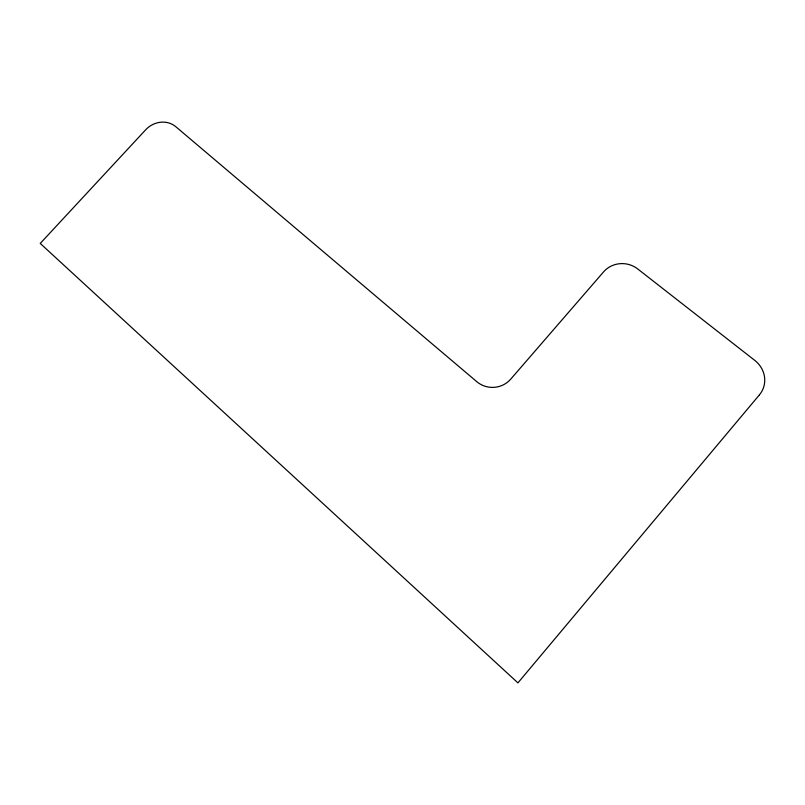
<?xml version="1.0" encoding="UTF-8"?>
<svg xmlns="http://www.w3.org/2000/svg" width="805" height="805" viewBox="0 0 805 805"><rect width="100%" height="100%" fill="white"/><g stroke="black" fill="none" stroke-linecap="round" stroke-linejoin="round"><path stroke-width="1.21" d="M759.437 394.832L517.927 682.882L40.25 243.432L145.685 129.786A22.057 20.004 -36.7 0 1 175.772 126.677L476.791 381.681A24.019 23.597 -1.5 0 0 510.773 379.085L603.599 271.859A24.361 23.174 9 0 1 637.701 268.94L754.808 360.419A25.68 24.1 24.2 0 1 759.437 394.832"/></g></svg>
